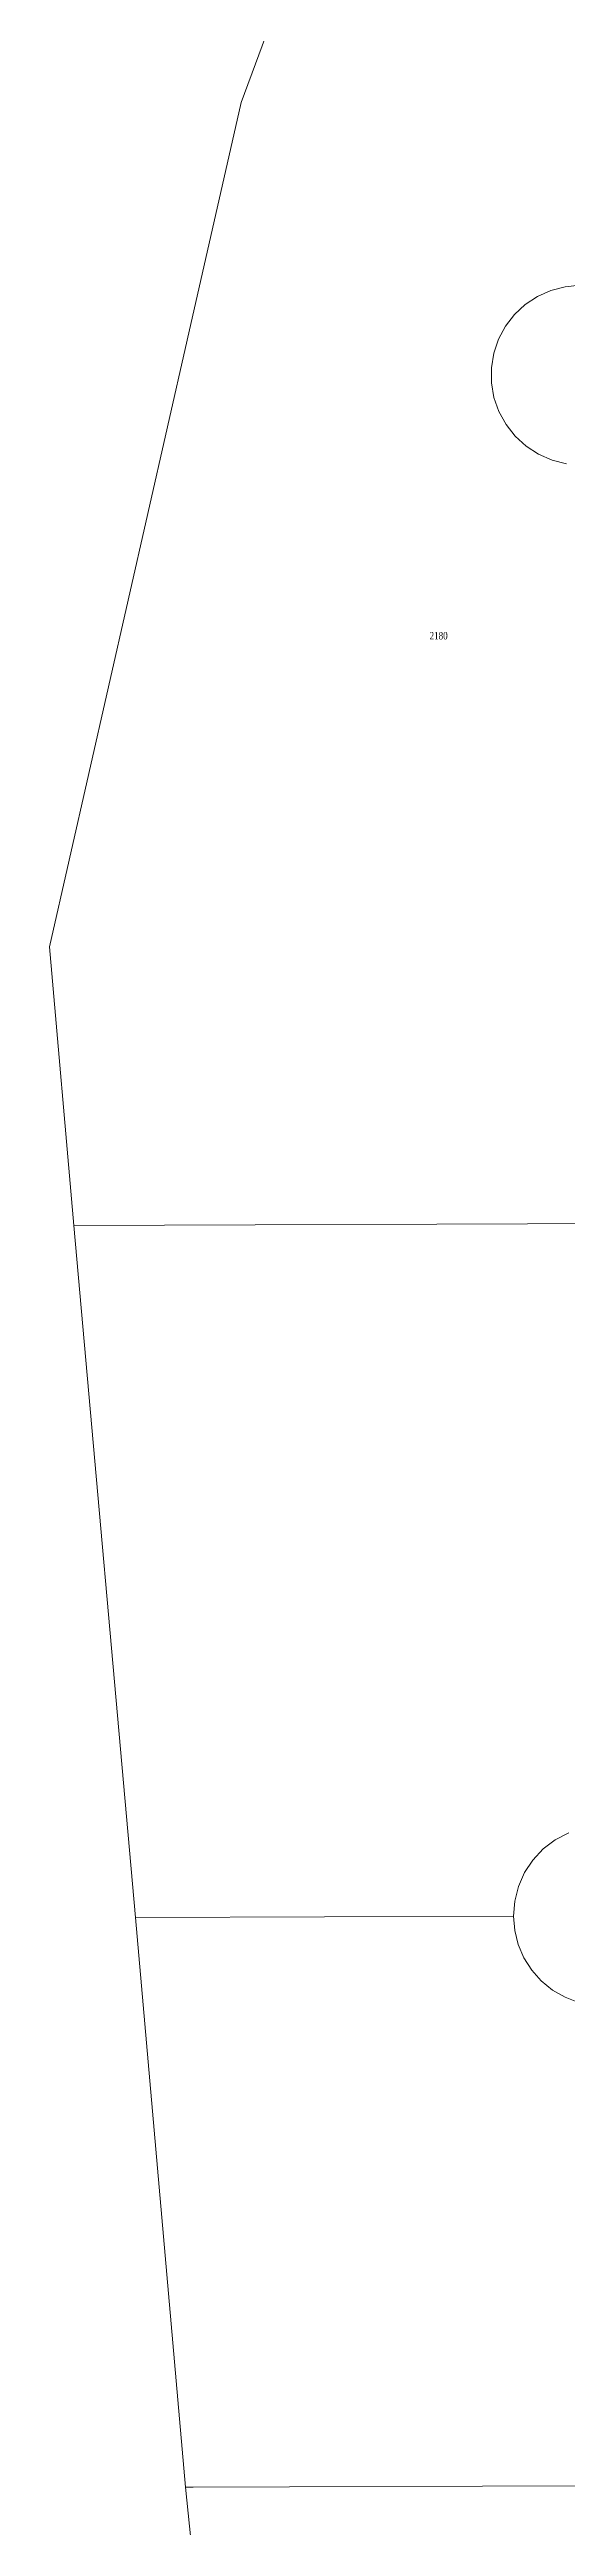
# Model space of a CAD drawing. Header units: feet. Extents: x 2819410 to 2831754, y 974571 to 993150.
# Drawn here: x 2826788 to 2827133, y 984268 to 985920 of the extents above; entities that cross this region are included whole.
import ezdxf
from ezdxf.enums import TextEntityAlignment as Align

# ---------------------------------------------------------------- set-up
doc = ezdxf.new("R2010")
doc.units = ezdxf.units.FT
doc.header["$LTSCALE"] = 0.015
doc.header["$MEASUREMENT"] = 0
doc.layers.add('ADDRESSES', color=7, linetype='Continuous')
doc.layers.add('Dakota County Parcels', color=7, linetype='Continuous', lineweight=5)
doc.styles.add('SIMPLEX', font='times.ttf', dxfattribs={"width": 0.8})

# ---------------------------------------------------------------- blocks, each defined once
blk = doc.blocks.new('ACMAP_ANN_TEMPLATE_AddressEagan')
at = {"layer": 'ADDRESSES', "style": 'SIMPLEX', "width": 0.8}
blk.add_attdef('ADDRESS', text='', height=5, dxfattribs=at).set_placement((0, 0), align=Align.CENTER)

msp = doc.modelspace()

# ---------------------------------------------------------------- linework, layer by layer
at = {"layer": 'Dakota County Parcels', "lineweight": 5}
for p, q in [((2826916.3, 985884.5), (2826950.5, 985977.1)), ((2826880.3, 985725.9), (2826916.3, 985884.5)), ((2827122.9, 985759.1), (2827114, 985755.1)), ((2827132.4, 985761.6), (2827122.9, 985759.1)), ((2827142.2, 985762.6), (2827132.4, 985761.6)), ((2827098.6, 985743), (2827092.6, 985735.3)), ((2827105.8, 985749.7), (2827098.6, 985743)), ((2827114, 985755.1), (2827105.8, 985749.7)), ((2826788.4, 985321.5), (2826880.3, 985725.9)), ((2827088, 985726.6), (2827084.8, 985717.2)), ((2827092.6, 985735.3), (2827088, 985726.6)), ((2827084.8, 985717.2), (2827083.2, 985707.5)), ((2827083.2, 985707.5), (2827083.3, 985697.6)), ((2827083.3, 985697.6), (2827084.9, 985687.8)), ((2827084.9, 985687.8), (2827088.2, 985678.5)), ((2827088.2, 985678.5), (2827093, 985669.8)), ((2827093, 985669.8), (2827099.1, 985662)), ((2827099.1, 985662), (2827106.4, 985655.3)), ((2827106.4, 985655.3), (2827114.7, 985649.9)), ((2827114.7, 985649.9), (2827123.8, 985646)), ((2827123.8, 985646), (2827133.4, 985643.6)), ((2826788.4, 985321.5), (2826804.6, 985135.7)), ((2826804.6, 985135.7), (2827183.5, 985137)), ((2826804.6, 985135.7), (2826845.7, 984674.2)), ((2827117.8, 984719.9), (2827110.9, 984712.5)), ((2827125.8, 984726), (2827117.8, 984719.9)), ((2827134.8, 984730.6), (2827125.8, 984726)), ((2827105.3, 984704.1), (2827101.3, 984694.9)), ((2827110.9, 984712.5), (2827105.3, 984704.1)), ((2827098.8, 984685.1), (2827098, 984675.1)), ((2827101.3, 984694.9), (2827098.8, 984685.1)), ((2826845.7, 984674.2), (2827098, 984675.1)), ((2826845.7, 984674.2), (2826879.1, 984294.4)), ((2827098, 984675.1), (2827098.8, 984665.5)), ((2827098.8, 984665.5), (2827101.1, 984656.1)), ((2827101.1, 984656.1), (2827104.9, 984647.3)), ((2827104.9, 984647.3), (2827110.1, 984639.1)), ((2827110.1, 984639.1), (2827116.5, 984631.9)), ((2827116.5, 984631.9), (2827124, 984625.8)), ((2827124, 984625.8), (2827132.4, 984621)), ((2827132.4, 984621), (2827141.4, 984617.6)), ((2826879.1, 984294.4), (2826879.1, 984294.4)), ((2826879.1, 984294.4), (2826899.9, 984094.4)), ((2826879.1, 984294.4), (2826884.3, 984294.4)), ((2826884.3, 984294.4), (2827141.6, 984295.2))]:
    msp.add_line(p, q, dxfattribs=at)

# ---------------------------------------------------------------- block references
at = {"layer": 'ADDRESSES', "lineweight": 5}
msp.add_blockref('ACMAP_ANN_TEMPLATE_AddressEagan', (2827048, 985526.4), dxfattribs=at).add_auto_attribs({'ADDRESS': '2180'})

doc.saveas('drawing.dxf')
